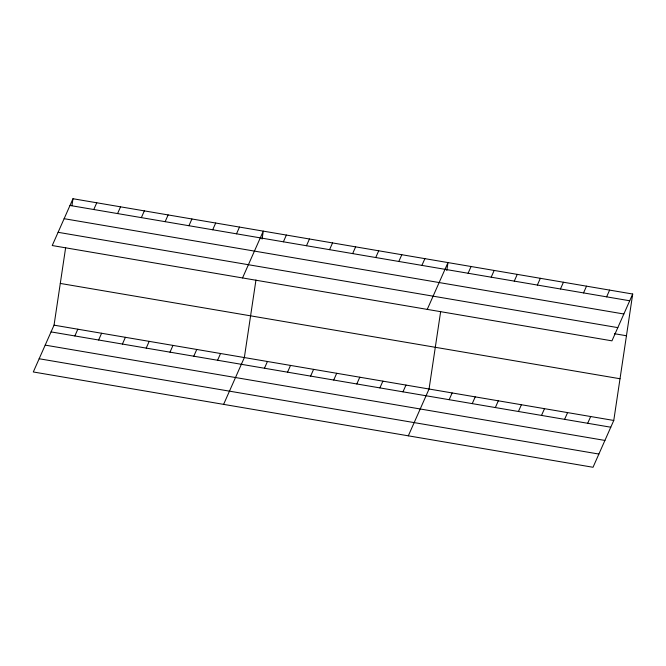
<?xml version="1.0" encoding="UTF-8"?>
<svg xmlns="http://www.w3.org/2000/svg" width="666" height="666" viewBox="0 0 666 666"><rect width="100%" height="100%" fill="white"/><g stroke="black" fill="none" stroke-linecap="round" stroke-linejoin="round"><path stroke-width="1" d="M632.7 294.031L611.954 340.842L52.231 245.538L72.977 198.726L632.7 294.031L613.769 420.462L593.023 467.274L33.3 371.969L54.046 325.158L65.651 247.61M71.936 205.677L72.977 198.726M255.96 280.02L244.347 357.567L223.61 404.37M262.088 239.077L263.278 231.135L242.541 277.938M440.667 311.472L429.054 389.019L408.316 435.822M446.803 270.529L447.993 262.579L427.247 309.39M93.773 209.524L96.761 202.78M117.566 213.57L120.554 206.826M74.842 335.955L77.83 329.212M141.35 217.624L144.339 210.881M98.626 340.001L101.615 333.258M165.143 221.67L168.132 214.927M122.419 344.056L125.408 337.312M188.928 225.724L191.916 218.981M146.204 348.102L149.192 341.358M212.712 229.778L215.701 223.027M169.996 352.156L172.985 345.413M236.505 233.824L239.494 227.081M193.781 356.21L196.77 349.459M217.574 360.256L220.563 353.513M283.383 241.808L286.372 235.065M306.468 245.737L309.457 238.994M264.452 368.24L267.441 361.496M329.562 249.667L332.55 242.924M287.537 372.169L290.526 365.426M352.647 253.604L355.636 246.853M310.622 376.099L313.611 369.355M375.732 257.534L378.721 250.791M333.716 380.036L336.705 373.293M398.826 261.463L401.814 254.72M356.801 383.966L359.79 377.222M421.911 265.393L424.9 258.649M379.895 387.895L382.883 381.152M402.98 391.824L405.969 385.081M468.09 273.26L471.078 266.517M491.183 277.189L494.172 270.446M449.159 399.692L452.147 392.948M514.269 281.119L517.257 274.375M472.244 403.621L475.233 396.878M537.354 285.048L540.342 278.305M495.338 407.55L498.326 400.807M560.447 288.986L563.436 282.242M518.423 411.488L521.411 404.737M583.533 292.915L586.521 286.172M541.516 415.418L544.505 408.674M606.626 296.845L609.615 290.101M564.602 419.347L567.59 412.604M587.687 423.276L590.675 416.533M69.988 205.469L629.711 300.774M64.127 218.689L623.851 314.002M58.092 232.309L617.815 327.622M614.41 333.708L626.456 335.756M60.29 283.433L620.013 378.746M54.046 325.158L613.769 420.462M51.057 331.901L610.78 427.214M45.196 345.121L604.919 440.434M39.161 358.749L598.884 454.054"/></g></svg>
